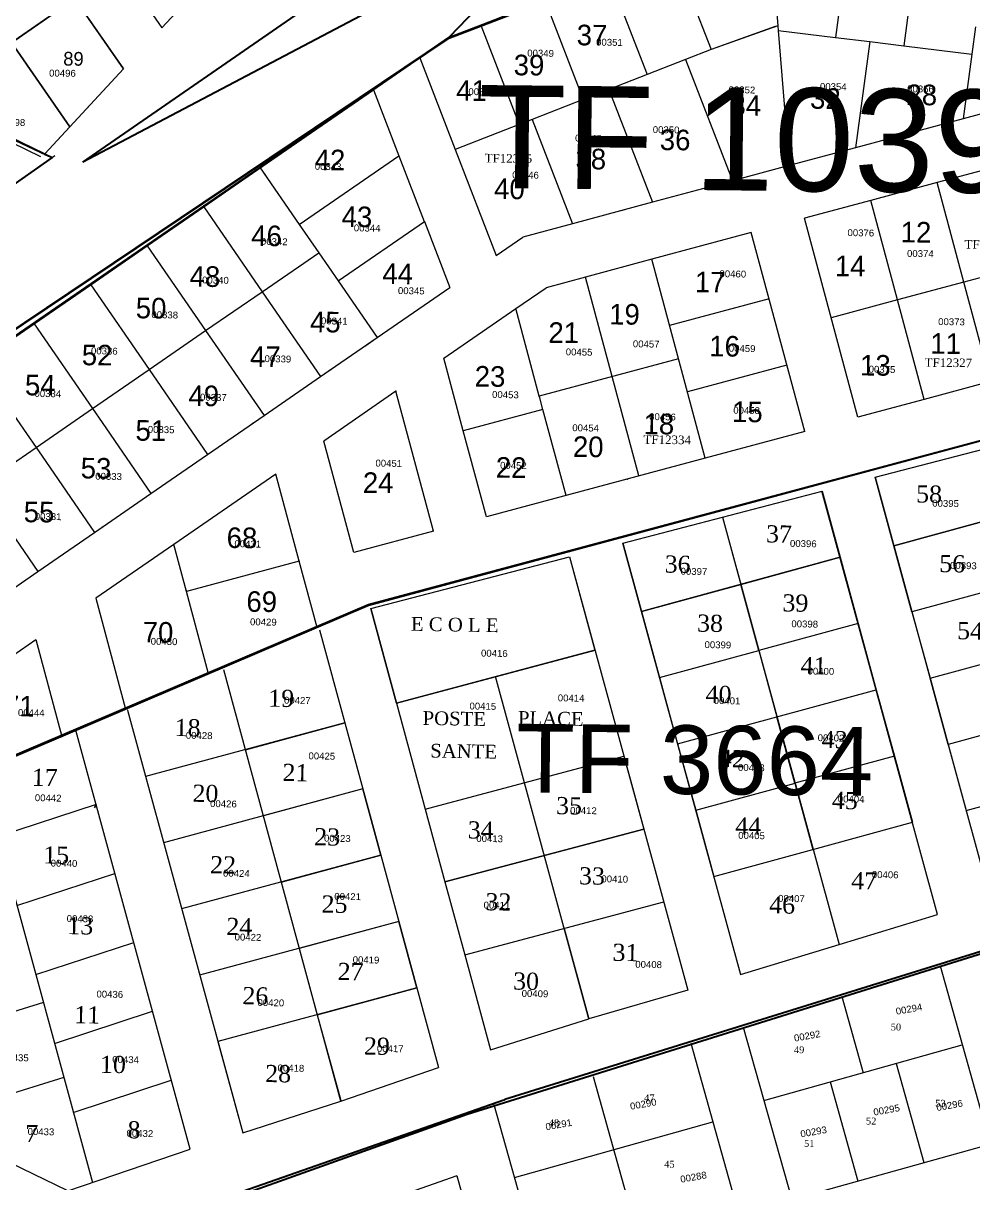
# Model space of a CAD drawing. Header units: metres. Extents: x 251686 to 255059, y 1627526 to 1631912.
# Drawn here: x 253424.3 to 253562.6, y 1630543.6 to 1630712.5 of the extents above; entities that cross this region are included whole.
import ezdxf
from ezdxf.enums import TextEntityAlignment as Align

# ---------------------------------------------------------------- set-up
doc = ezdxf.new("R2010")
doc.units = ezdxf.units.M
doc.header["$MEASUREMENT"] = 0
for name, color, linetype in [('A_revoir_niveau_0', 7, 'Continuous'), ('limites_parcelles', 7, 'Continuous'), ('limites_sections', 7, 'Continuous'), ('limites_tf', 7, 'Continuous'), ('numero_lot', 7, 'Continuous'), ('numero_parcelle', 7, 'Continuous')]:
    doc.layers.add(name, color=color, linetype=linetype)
doc.layers.add('Numero Titre Foncier', color=4, linetype='Continuous', lineweight=0)
doc.layers.add('Numero_TF', color=7, linetype='Continuous', lineweight=0)
doc.styles.get("Standard").update_dxf_attribs({"font": 'txt.shx'})
doc.styles.add('Style-Arial', font='arial.ttf')
doc.styles.add('Style-ENGINEERING', font='ENGINEERING.shx')
doc.styles.add('Style-FANCY', font='times.ttf')

msp = doc.modelspace()

# ---------------------------------------------------------------- linework, layer by layer
at = {"layer": 'A_revoir_niveau_0', "ltscale": 39.37, "flags": 128}
for points in [[(253439.572635, 1630612.501207), (253439.488379, 1630612.465947)], [(253432.051235, 1630609.359144), (253432.051235, 1630609.359144)], [(253434.950225, 1630598.716951), (253434.723961, 1630598.261681)]]:
    msp.add_lwpolyline(points, dxfattribs=at)
at = {"layer": 'limites_parcelles', "color": 7, "lineweight": 0, "ltscale": 39.37}
for p, q in [((253483.107584, 1630753.482974), (253444.518273, 1630711.8913)), ((253429.834104, 1630733.011503), (253444.518273, 1630711.8913)), ((253423.265688, 1630728.444704), (253438.948489, 1630705.88817)), ((253427.45685, 1630693.502447), (253395.34992, 1630709.035808)), ((253438.948489, 1630705.88817), (253427.45685, 1630693.502447))]:
    msp.add_line(p, q, dxfattribs=at)
at = {"layer": 'limites_parcelles', "color": 7, "linetype": 'Continuous', "lineweight": 0}
for p, q in [((253444.518273, 1630711.8913), (253461.923847, 1630730.651079)), ((253532.912644, 1630728.267997), (253534.191519, 1630712.168745)), ((253544.815109, 1630726.817646), (253542.619671, 1630710.463316)), ((253554.741357, 1630725.600187), (253552.545935, 1630709.245974)), ((253518.907782, 1630723.159768), (253524.502679, 1630708.703194)), ((253509.594286, 1630719.520382), (253515.189203, 1630705.065808)), ((253500.279715, 1630715.880178), (253490.968427, 1630712.241456)), ((253500.279715, 1630715.880178), (253505.874708, 1630701.426431)), ((253490.968427, 1630712.241456), (253486.348686, 1630710.436049)), ((253490.968427, 1630712.241456), (253496.561203, 1630697.786045)), ((253534.191519, 1630712.168745), (253524.502679, 1630708.703194)), ((253533.835018, 1630712.046094), (253524.502679, 1630708.703194)), ((253534.191519, 1630712.168745), (253534.246379, 1630711.490175)), ((253534.246379, 1630711.490175), (253542.619684, 1630710.463417)), ((253534.246379, 1630711.490175), (253535.837355, 1630691.811184)), ((253563.004638, 1630711.997586), (253562.471714, 1630708.028573)), ((253482.081128, 1630707.493055), (253486.348686, 1630710.436049)), ((253542.619671, 1630710.463316), (253547.58324, 1630709.855533)), ((253547.583123, 1630709.854665), (253545.507252, 1630694.409279)), ((253547.583123, 1630709.854665), (253552.545935, 1630709.245974)), ((253552.545935, 1630709.245974), (253562.471714, 1630708.028573)), ((253482.081128, 1630707.493055), (253487.247698, 1630694.145659)), ((253524.502679, 1630708.703194), (253520.777486, 1630707.248037)), ((253562.471714, 1630708.028573), (253561.209774, 1630698.630123)), ((253520.777486, 1630707.248037), (253515.189193, 1630705.064808)), ((253520.777486, 1630707.248037), (253527.609669, 1630689.599395)), ((253515.189203, 1630705.065808), (253509.6009, 1630702.881578)), ((253458.845627, 1630691.468317), (253475.309802, 1630702.822118)), ((253475.309802, 1630702.822118), (253479.021543, 1630693.233913)), ((253509.6009, 1630702.881578), (253505.874708, 1630701.426431)), ((253509.6009, 1630702.881578), (253515.954963, 1630686.467599)), ((253576.912605, 1630702.851737), (253561.209774, 1630698.630123)), ((253411.332158, 1630700.699117), (253426.825573, 1630693.126563)), ((253505.874708, 1630701.426431), (253498.423384, 1630698.51392)), ((253507.32788, 1630701.993922), (253505.874708, 1630701.426431)), ((253507.449838, 1630702.041549), (253507.32788, 1630701.993922)), ((253496.561203, 1630697.786045), (253487.247698, 1630694.145659)), ((253498.423384, 1630698.51392), (253496.561203, 1630697.786045)), ((253498.423384, 1630698.51392), (253504.312513, 1630683.338379)), ((253561.209648, 1630698.62919), (253545.507252, 1630694.409279)), ((253487.247698, 1630694.145659), (253493.215361, 1630678.72945)), ((253545.507385, 1630694.410271), (253535.837355, 1630691.811184)), ((253428.911799, 1630693.23116), (253331.718882, 1630624.852648)), ((253428.911799, 1630693.23116), (253411.737584, 1630681.148355)), ((253464.51748, 1630683.231278), (253479.022553, 1630693.234904)), ((253479.022553, 1630693.234904), (253482.734294, 1630683.646699)), ((253450.612213, 1630685.789872), (253458.845627, 1630691.468317)), ((253458.845627, 1630691.468317), (253464.51748, 1630683.231278)), ((253458.845627, 1630691.468317), (253459.619209, 1630690.34487)), ((253535.837355, 1630691.811184), (253527.609679, 1630689.600395)), ((253567.045968, 1630691.915142), (253557.389278, 1630689.319988)), ((253527.609669, 1630689.599395), (253515.954963, 1630686.467599)), ((253557.389278, 1630689.319988), (253547.731658, 1630686.724584)), ((253561.283646, 1630674.833093), (253557.389278, 1630689.319988)), ((253442.381093, 1630680.113009), (253450.612213, 1630685.789872)), ((253450.612213, 1630685.789872), (253459.119487, 1630673.435371)), ((253515.954963, 1630686.467599), (253504.299247, 1630683.334813)), ((253547.731658, 1630686.724584), (253538.074406, 1630684.129279)), ((253551.626067, 1630672.237534), (253547.731658, 1630686.724584)), ((253511.895151, 1630685.376416), (253511.365593, 1630685.234083)), ((253545.862479, 1630655.156919), (253538.074406, 1630684.129279)), ((253464.51748, 1630683.231278), (253467.352916, 1630679.113763)), ((253470.188342, 1630674.995249), (253482.735294, 1630683.646689)), ((253482.735294, 1630683.646689), (253486.446055, 1630674.060494)), ((253504.312513, 1630683.338379), (253497.079221, 1630681.394323)), ((253493.215361, 1630678.72945), (253497.079221, 1630681.394323)), ((253530.348036, 1630682.051664), (253515.862073, 1630678.158597)), ((253538.136118, 1630653.080304), (253530.348036, 1630682.051664)), ((253434.148826, 1630674.435355), (253442.381093, 1630680.113009)), ((253442.381093, 1630680.113009), (253450.888075, 1630667.758369)), ((253459.119487, 1630673.435371), (253467.352916, 1630679.113763)), ((253467.352916, 1630679.113763), (253470.188342, 1630674.995249)), ((253440.133881, 1630678.563145), (253440.279558, 1630678.663616)), ((253515.862073, 1630678.158597), (253506.204764, 1630675.563219)), ((253523.650233, 1630649.186945), (253515.862073, 1630678.158597)), ((253570.940294, 1630677.428402), (253561.283646, 1630674.833093)), ((253506.204764, 1630675.563219), (253500.460282, 1630674.019404)), ((253513.992976, 1630646.591373), (253506.204764, 1630675.563219)), ((253506.581638, 1630675.664503), (253506.575476, 1630675.662847)), ((253425.917033, 1630668.758028), (253434.148826, 1630674.435355)), ((253434.148826, 1630674.435355), (253442.655851, 1630662.080809)), ((253470.188342, 1630674.995249), (253475.859205, 1630666.759219)), ((253475.859205, 1630666.759219), (253486.446055, 1630674.060494)), ((253496.048271, 1630670.972766), (253500.460282, 1630674.019404)), ((253561.283646, 1630674.833093), (253551.626067, 1630672.237534)), ((253565.177443, 1630660.348318), (253561.283646, 1630674.833093)), ((253432.263423, 1630673.135025), (253432.428271, 1630673.248717)), ((253450.888075, 1630667.758369), (253459.119487, 1630673.435371)), ((253459.119487, 1630673.435371), (253467.626464, 1630661.081301)), ((253532.944973, 1630672.394817), (253518.458171, 1630668.501212)), ((253551.626067, 1630672.237534), (253541.968933, 1630669.642094)), ((253555.519907, 1630657.752604), (253551.626067, 1630672.237534)), ((253485.56776, 1630663.735631), (253496.048271, 1630670.972766)), ((253499.476113, 1630658.221328), (253496.048271, 1630670.972766)), ((253417.685913, 1630663.081165), (253425.917033, 1630668.758028)), ((253425.917033, 1630668.758028), (253434.424102, 1630656.403574)), ((253452.409863, 1630668.807909), (253452.513373, 1630668.879297)), ((253442.655851, 1630662.080809), (253450.888075, 1630667.758369)), ((253450.888075, 1630667.758369), (253459.394789, 1630655.404118)), ((253467.626464, 1630661.081301), (253475.859205, 1630666.759219)), ((253474.047369, 1630665.509641), (253475.859205, 1630666.759219)), ((253488.406446, 1630653.17583), (253485.56776, 1630663.735631)), ((253519.756352, 1630663.67203), (253499.476113, 1630658.221328)), ((253417.685913, 1630663.081165), (253426.192689, 1630650.726572)), ((253434.424102, 1630656.403574), (253442.655851, 1630662.080809)), ((253442.655851, 1630662.080809), (253451.162638, 1630649.726608)), ((253467.626464, 1630661.081301), (253469.351142, 1630662.270769)), ((253469.351142, 1630662.270769), (253469.600328, 1630662.442627)), ((253535.540546, 1630662.73756), (253521.054202, 1630658.844079)), ((253441.866689, 1630661.536543), (253441.908474, 1630661.565361)), ((253459.394789, 1630655.404118), (253467.626464, 1630661.081301)), ((253565.177443, 1630660.348318), (253555.519907, 1630657.752604)), ((253478.571902, 1630658.934723), (253468.095481, 1630651.677386)), ((253484.053593, 1630638.543976), (253478.571902, 1630658.934723)), ((253499.545265, 1630657.964086), (253499.476113, 1630658.221328)), ((253499.995154, 1630656.290517), (253499.545265, 1630657.964086)), ((253555.519907, 1630657.752604), (253545.862479, 1630655.156919)), ((253426.192689, 1630650.726572), (253434.424102, 1630656.403574)), ((253434.424102, 1630656.403574), (253435.830236, 1630654.361505)), ((253451.162638, 1630649.726608), (253459.394789, 1630655.404118)), ((253499.995154, 1630656.290517), (253488.406446, 1630653.17583)), ((253503.369994, 1630643.736243), (253499.995154, 1630656.290517)), ((253500.086437, 1630655.950946), (253500.064576, 1630656.03227)), ((253435.830236, 1630654.361505), (253442.930961, 1630644.049424)), ((253457.497499, 1630654.095605), (253457.83102, 1630654.325626)), ((253567.812692, 1630652.772936), (253474.610891, 1630627.725517)), ((253491.781286, 1630640.621557), (253488.406446, 1630653.17583)), ((253538.136118, 1630653.080304), (253523.650233, 1630649.186945)), ((253417.959792, 1630645.048547), (253426.192689, 1630650.726572)), ((253426.192689, 1630650.726572), (253427.062629, 1630649.463137)), ((253452.70926, 1630650.793275), (253452.897105, 1630650.922827)), ((253472.464057, 1630635.429553), (253468.095481, 1630651.677386)), ((253427.062629, 1630649.463137), (253434.699285, 1630638.37224)), ((253427.062629, 1630649.463137), (253434.720448, 1630638.341506)), ((253442.930961, 1630644.049424), (253451.162638, 1630649.726608)), ((253523.650233, 1630649.186945), (253491.781286, 1630640.621557)), ((253524.412898, 1630649.391926), (253524.406736, 1630649.39027)), ((253524.416499, 1630649.392894), (253524.412898, 1630649.391926)), ((253461.102826, 1630646.869576), (253446.25551, 1630636.622748)), ((253464.514922, 1630634.180596), (253461.102826, 1630646.869576)), ((253417.959792, 1630645.048547), (253426.466462, 1630632.694265)), ((253434.699285, 1630638.37224), (253442.930961, 1630644.049424)), ((253557.476254, 1630582.714431), (253540.64007, 1630644.387533)), ((253526.133669, 1630640.603923), (253528.809085, 1630630.800606)), ((253426.466462, 1630632.694265), (253434.699285, 1630638.37224)), ((253435.787521, 1630639.12277), (253435.89103, 1630639.194157)), ((253484.053593, 1630638.543976), (253472.464057, 1630635.429553)), ((253446.25551, 1630636.622748), (253434.892642, 1630628.791753)), ((253448.09843, 1630629.766113), (253446.25551, 1630636.622748)), ((253511.613862, 1630636.832976), (253528.779049, 1630573.953951)), ((253427.66785, 1630633.522833), (253427.740689, 1630633.573068)), ((253464.514922, 1630634.180596), (253448.09843, 1630629.766113)), ((253467.111694, 1630624.523661), (253464.514922, 1630634.180596)), ((253418.234785, 1630627.017082), (253426.466462, 1630632.694265)), ((253451.320002, 1630617.781583), (253448.098433, 1630629.766114)), ((253434.892642, 1630628.791753), (253439.244041, 1630612.62723)), ((253474.610891, 1630627.725517), (253469.02465, 1630625.340258)), ((253467.111694, 1630624.523661), (253451.320002, 1630617.781583)), ((253417.426235, 1630616.741391), (253426.158554, 1630622.767855)), ((253426.158554, 1630622.767855), (253429.955844, 1630608.65999)), ((253470.574992, 1630555.545035), (253453.527403, 1630618.330525)), ((253451.320002, 1630617.781583), (253439.244041, 1630612.62723)), ((253506.693387, 1630567.53659), (253493.094236, 1630617.358543)), ((253439.489062, 1630612.466232), (253456.285727, 1630550.917001)), ((253471.161876, 1630610.654414), (253442.121789, 1630602.818939)), ((253456.679371, 1630606.721971), (253471.161876, 1630610.654414)), ((253429.955844, 1630608.65999), (253420.667011, 1630604.694239)), ((253448.617269, 1630548.545235), (253432.051221, 1630609.359193)), ((253482.855696, 1630598.078147), (253511.799738, 1630605.77903)), ((253418.090403, 1630603.527284), (253434.391302, 1630543.695304)), ((253473.781688, 1630601.003705), (253444.7552, 1630593.171932)), ((253473.781688, 1630601.003705), (253459.294486, 1630597.069989)), ((253476.401501, 1630591.352996), (253473.781688, 1630601.003705)), ((253434.950225, 1630598.716951), (253420.666498, 1630594.071799)), ((253485.737229, 1630587.462296), (253514.696827, 1630595.167408)), ((253476.401501, 1630591.352996), (253447.387192, 1630583.524545)), ((253461.909602, 1630587.418006), (253476.401501, 1630591.352996)), ((253423.405531, 1630584.018259), (253437.683634, 1630588.682608)), ((253488.618761, 1630576.846445), (253517.593915, 1630584.555786)), ((253543.127652, 1630578.334191), (253557.476254, 1630582.714431)), ((253479.021313, 1630581.702287), (253450.019894, 1630573.877347)), ((253479.021313, 1630581.702287), (253464.524717, 1630577.766023)), ((253481.641125, 1630572.051578), (253479.021313, 1630581.702287)), ((253426.144563, 1630573.964719), (253440.417043, 1630578.648265)), ((253464.524717, 1630577.766023), (253467.139832, 1630568.11404)), ((253528.779049, 1630573.953951), (253543.127652, 1630578.334191)), ((253557.841798, 1630575.231558), (253565.120096, 1630549.28457)), ((253481.641125, 1630572.051578), (253452.655431, 1630564.23091)), ((253467.139832, 1630568.11404), (253481.641125, 1630572.051578)), ((253543.512003, 1630570.778324), (253546.626299, 1630559.67592)), ((253427.256474, 1630569.883484), (253412.895163, 1630565.444485)), ((253428.883596, 1630563.911179), (253443.150452, 1630568.613922)), ((253529.182173, 1630566.325216), (253536.234899, 1630541.182132)), ((253521.538733, 1630563.949467), (253542.304877, 1630489.916361)), ((253532.183706, 1630555.624702), (253561.068958, 1630563.727156)), ((253551.440488, 1630561.026323), (253555.491723, 1630546.583749)), ((253430.232083, 1630558.961596), (253415.860668, 1630554.540574)), ((253507.321709, 1630559.094207), (253523.811053, 1630500.307703)), ((253431.622628, 1630553.857639), (253445.883861, 1630558.579579)), ((253541.812111, 1630558.325516), (253545.86335, 1630543.882928)), ((253492.879108, 1630555.043124), (253513.419571, 1630481.813892)), ((253495.864877, 1630544.398496), (253524.749633, 1630552.500811)), ((253536.075054, 1630541.137294), (253565.120168, 1630549.284591)), ((253487.487535, 1630544.641169), (253439.185438, 1630527.763088)), ((253487.487535, 1630544.641169), (253495.605972, 1630515.698505))]:
    msp.add_line(p, q, dxfattribs=at)
at = {"layer": 'limites_parcelles', "color": 7, "lineweight": 0}
msp.add_line((253427.455953, 1630693.501051), (253395.348227, 1630709.03293), dxfattribs=at)
at = {"layer": 'limites_parcelles', "color": 7, "lineweight": 0, "ltscale": 39.37, "flags": 128}
msp.add_lwpolyline([(253410.844516, 1630701.539509), (253431.828437, 1630716.128924)], dxfattribs=at)
for points in [[(253431.828437, 1630716.128924), (253423.617917, 1630710.420425), (253422.600584, 1630709.713108), (253431.123597, 1630697.454478), (253438.948489, 1630705.88817), (253431.828437, 1630716.128924)], [(253422.600584, 1630709.713108), (253415.571607, 1630704.826096), (253410.844516, 1630701.539509), (253427.45685, 1630693.502447), (253431.123597, 1630697.454478), (253422.600584, 1630709.713108)]]:
    msp.add_lwpolyline(points, close=True, dxfattribs=at)
at = {"layer": 'limites_parcelles', "color": 7, "linetype": 'Continuous', "lineweight": 0, "flags": 128}
for points in [[(253548.386403, 1630646.402644), (253565.138186, 1630585.051063), (253589.834539, 1630592.651194), (253592.91488, 1630597.228122), (253577.412611, 1630653.957201)], [(253548.387546, 1630646.398457), (253551.108496, 1630636.433273), (253553.742524, 1630626.786434), (253556.376551, 1630617.139595), (253559.010579, 1630607.492756), (253561.644606, 1630597.845918), (253590.589425, 1630605.724845), (253587.949629, 1630615.370107), (253559.010579, 1630607.492756), (253556.376551, 1630617.139595), (253585.309832, 1630625.015368), (253582.670035, 1630634.66063), (253553.742524, 1630626.786434), (253551.108496, 1630636.433273), (253580.048639, 1630644.310909)], [(253540.64007, 1630644.387533), (253543.273604, 1630634.74056), (253545.907138, 1630625.093586), (253548.540673, 1630615.446613), (253551.174207, 1630605.79964), (253553.807741, 1630596.152666)], [(253526.131965, 1630640.610168), (253543.127652, 1630578.334191)], [(253526.133669, 1630640.603923), (253528.811229, 1630630.792748), (253531.444031, 1630621.145575), (253534.056058, 1630611.492755), (253536.694901, 1630601.847233), (253539.295961, 1630592.191453), (253553.807741, 1630596.152666), (253551.174207, 1630605.79964), (253536.694901, 1630601.847233), (253534.056058, 1630611.492755), (253548.540673, 1630615.446613), (253545.907138, 1630625.093586), (253531.444031, 1630621.145575), (253528.811229, 1630630.792748), (253543.273604, 1630634.74056)], [(253511.616351, 1630636.823858), (253514.336762, 1630626.858526), (253516.978278, 1630617.213735), (253519.609996, 1630607.566266), (253522.254339, 1630597.92225), (253524.880974, 1630588.273396), (253539.295961, 1630592.191453)], [(253503.874509, 1630634.808013), (253521.098866, 1630571.717653)], [(253514.336762, 1630626.858526), (253528.811229, 1630630.792748)], [(253474.931481, 1630627.271736), (253478.664376, 1630613.519384), (253507.589931, 1630621.215218)], [(253467.494139, 1630624.165406), (253471.161876, 1630610.654414), (253473.781688, 1630601.003705), (253476.401501, 1630591.352996), (253479.021313, 1630581.702287), (253481.641125, 1630572.051578)], [(253516.978278, 1630617.213735), (253531.444031, 1630621.145575)], [(253478.664376, 1630613.519384), (253482.855696, 1630598.078147), (253485.737229, 1630587.462296), (253488.618761, 1630576.846445)], [(253519.609996, 1630607.566266), (253534.056058, 1630611.492755)], [(253429.886811, 1630608.630518), (253429.886811, 1630608.630518)], [(253482.855696, 1630598.078147), (253511.802587, 1630605.779788), (253514.698788, 1630595.16793), (253485.737229, 1630587.462296), (253488.618761, 1630576.846445), (253517.594989, 1630584.556072)], [(253522.254339, 1630597.92225), (253536.709629, 1630601.851253)], [(253503.100489, 1630580.699559), (253506.693387, 1630567.53659)], [(253488.621633, 1630576.84721), (253492.386649, 1630562.979638), (253506.693387, 1630567.53659)], [(253481.641125, 1630572.051578), (253484.797676, 1630560.416957)], [(253521.098866, 1630571.717653), (253506.693387, 1630567.53659)], [(253467.139832, 1630568.11404), (253470.574992, 1630555.545035)], [(253467.139832, 1630568.11404), (253470.557693, 1630555.608332)], [(253452.655431, 1630564.23091), (253456.285727, 1630550.917001)], [(253470.574992, 1630555.545035), (253484.797676, 1630560.416957)], [(253456.285727, 1630550.917001), (253470.574992, 1630555.545035)], [(253430.813513, 1630542.47556), (253417.369663, 1630548.992124)], [(253430.813513, 1630542.47556), (253448.617269, 1630548.545235)]]:
    msp.add_lwpolyline(points, dxfattribs=at)
at = {"layer": 'limites_parcelles', "color": 7, "lineweight": 0, "ltscale": 39.37}
for p in [(253427.498975, 1630693.378611), (253427.564858, 1630693.427331), (253427.564858, 1630693.427331), (253427.564858, 1630693.427331), (253427.564858, 1630693.427331)]:
    msp.add_point(p, dxfattribs=at)
at = {"layer": 'limites_parcelles', "color": 7, "linetype": 'Continuous', "lineweight": 0}
for p in [(253442.381093, 1630680.113009), (253478.574844, 1630658.928694), (253512.272965, 1630646.129298), (253512.272965, 1630646.129298), (253464.514669, 1630634.181124), (253448.063599, 1630629.892511), (253429.956128, 1630608.660111)]:
    msp.add_point(p, dxfattribs=at)
for points in [[(253548.387546, 1630646.398457), (253577.412893, 1630653.956169), (253580.048639, 1630644.310909), (253551.108496, 1630636.433273)], [(253511.616351, 1630636.823858), (253540.641698, 1630644.381569), (253543.273604, 1630634.74056), (253514.336762, 1630626.858526)], [(253474.931481, 1630627.271736), (253503.874509, 1630634.808013), (253507.585791, 1630621.214117), (253478.664376, 1630613.519384)]]:
    msp.add_3dface(points, dxfattribs=at)
at = {"layer": 'limites_sections', "color": 112, "linetype": 'Continuous', "lineweight": 40, "flags": 128}
msp.add_lwpolyline([(253571.047075, 1630723.599568), (253600.186297, 1630706.548526), (253621.817231, 1630711.994443), (253628.041124, 1630687.554872), (253678.208666, 1630517.218459), (253711.262634, 1630399.425895), (253749.054407, 1630241.188111), (253786.719032, 1630083.077529), (253667.019158, 1630061.048467), (253520.677582, 1630008.003458), (253349.874626, 1629905.007271), (253370.894891, 1630071.745612), (253278.664905, 1630062.128606), (253271.082561, 1630189.80614), (253238.792095, 1630544.179111), (253486.322083, 1630710.425653), (253532.904976, 1630728.2652), (253571.047075, 1630723.599568)], close=True, dxfattribs=at)
at = {"layer": 'limites_tf', "color": 5, "linetype": 'Continuous', "lineweight": 30}
for p, q in [((253534.670491, 1630745.884529), (253433.023368, 1630692.295172)), ((253433.023368, 1630692.295172), (253479.855141, 1630724.717152)), ((253594.778443, 1630586.970764), (253494.473, 1630555.746253)), ((253494.324276, 1630555.694205), (253438.096181, 1630536.016593)), ((253494.473, 1630555.746253), (253494.324276, 1630555.694205))]:
    msp.add_line(p, q, dxfattribs=at)
at = {"layer": 'limites_tf', "color": 5, "linetype": 'Continuous', "lineweight": 30, "flags": 128}
for points in [[(253002.785901, 1630393.415979), (252998.912853, 1630403.064756), (252961.578778, 1630447.612964), (252947.706872, 1630548.608587), (253207.073749, 1630906.74054), (253289.927097, 1630896.156713), (253287.534227, 1630759.626951), (253428.541291, 1630692.970492), (253002.785901, 1630393.415979)], [(253348.384994, 1630574.106811), (253474.586569, 1630627.854036), (253625.91923, 1630668.388716), (253600.220394, 1630706.568603), (253571.098178, 1630723.645473), (253545.684146, 1630746.515332), (253530.705586, 1630748.361158), (253514.741196, 1630740.019882), (253486.385986, 1630710.554647), (253366.391614, 1630627.950623), (253348.053251, 1630608.212178), (253283.214719, 1630550.835318), (253285.130757, 1630548.432351), (253348.384994, 1630574.106811)], [(253532.910374, 1630728.267387), (253571.047075, 1630723.599568), (253600.184004, 1630706.547949), (253625.917314, 1630668.388201), (253474.608621, 1630627.724907), (253348.463873, 1630573.868462), (253276.679123, 1630544.65912), (253348.102606, 1630607.973461), (253366.423838, 1630627.727735), (253486.346416, 1630710.435439), (253532.910374, 1630728.267387)], [(253594.426761, 1630586.600801), (253652.57738, 1630675.466051), (253711.461613, 1630669.490237), (253773.051404, 1630655.133117), (253863.473011, 1630631.515451), (253855.553493, 1630548.171187), (253852.242032, 1630482.492448), (253763.124963, 1630463.616363), (253714.316845, 1630461.398339), (253689.131833, 1630451.507025), (253671.664644, 1630435.308476), (253634.413991, 1630420.999651), (253629.589095, 1630422.456662), (253601.398835, 1630430.946052), (253541.381868, 1630412.047423), (253528.078129, 1630405.334261), (253527.694071, 1630401.34559), (253457.501025, 1630494.253514), (253431.583886, 1630529.165058), (253432.128648, 1630533.353164), (253488.960463, 1630553.633025), (253594.426761, 1630586.600801)]]:
    msp.add_lwpolyline(points, close=True, dxfattribs=at)

# ---------------------------------------------------------------- texts
at = {"layer": 'Numero Titre Foncier', "color": 4, "linetype": 'Continuous', "lineweight": 0, "insert": (253490.505245, 1630688.330125), "char_height": 14.99997, "attachment_point": 7, "rotation": 359.44771768, "line_spacing_factor": 0.6, "style": 'Style-Arial'}
msp.add_mtext('TF 1039', dxfattribs=at)
at = {"layer": 'numero_lot', "color": 7, "linetype": 'Continuous', "lineweight": 13, "style": 'Style-ENGINEERING'}
for s, height, rotation, p in [('37', 2.999994, 359.4477, (253507.153048, 1630710.807166)), ('89', 1.999994, 359.49, (253431.647215, 1630707.356121, -0.001968)), ('39', 2.999994, 359.4477, (253497.980291, 1630706.439396)), ('41', 2.999994, 359.4477, (253489.607067, 1630702.732348)), ('32', 2.999994, 359.4477, (253541.1369, 1630701.567184)), ('28', 2.999994, 359.4477, (253555.172067, 1630702.100318)), ('34', 2.999994, 359.4477, (253529.546898, 1630700.564861)), ('36', 2.999994, 359.4477, (253519.254308, 1630695.539457)), ('42', 2.999994, 359.4477, (253468.994153, 1630692.622206)), ('38', 2.999994, 359.4477, (253506.97909, 1630692.761261)), ('40', 2.999994, 359.4477, (253495.129252, 1630688.419297)), ('43', 2.999994, 359.4477, (253472.922898, 1630684.340377)), ('46', 2.999994, 359.4477, (253459.756968, 1630681.570768)), ('12', 2.999994, 359.4477, (253554.33008, 1630682.102221)), ('48', 2.999994, 359.4477, (253450.791855, 1630675.641328)), ('44', 2.999994, 359.4477, (253478.855746, 1630676.039228)), ('14', 2.999994, 359.4477, (253544.746745, 1630677.176653)), ('17', 2.999994, 359.4477, (253524.363056, 1630674.826751)), ('50', 2.999994, 359.4477, (253442.948076, 1630671.037937)), ('45', 2.999994, 359.4477, (253468.321148, 1630669.01087)), ('19', 2.999994, 359.4477, (253511.883151, 1630670.145278)), ('21', 2.999994, 359.4477, (253503.038076, 1630667.465884)), ('16', 2.999994, 359.4477, (253526.45463, 1630665.494054)), ('11', 2.999994, 359.4477, (253558.644563, 1630665.883185)), ('52', 2.999994, 359.4477, (253435.092708, 1630664.206562)), ('47', 2.999994, 359.4477, (253459.587305, 1630663.97044)), ('13', 2.999994, 359.4477, (253548.418514, 1630662.715617)), ('23', 2.999994, 359.4477, (253492.30748, 1630661.094203)), ('54', 2.999994, 359.4477, (253426.810664, 1630659.830206)), ('49', 2.999994, 359.4477, (253450.62434, 1630658.26379)), ('15', 2.999994, 359.4477, (253529.780192, 1630655.9312)), ('18', 2.999994, 359.4477, (253516.892071, 1630654.163829)), ('51', 2.999994, 359.4477, (253442.906264, 1630653.213568)), ('20', 2.999994, 359.4477, (253506.601884, 1630650.843578)), ('53', 2.999994, 359.4477, (253434.933783, 1630647.720179)), ('22', 2.999994, 359.4477, (253495.379143, 1630647.823333)), ('24', 2.999994, 359.4477, (253476.014813, 1630645.609113)), ('55', 2.999994, 359.4477, (253426.63241, 1630641.338722)), ('68', 2.999994, 359.4477, (253456.183352, 1630637.584394)), ('69', 2.999994, 359.4477, (253459.062888, 1630628.290323)), ('70', 2.999994, 359.4477, (253443.956399, 1630623.8244)), ('71', 2.999994, 359.4477, (253423.748956, 1630613.069692))]:
    msp.add_text(s, height=height, rotation=rotation, dxfattribs=at).set_placement(p, align=Align.MIDDLE_CENTER)
at = {"layer": 'numero_lot', "color": 7, "linetype": 'Continuous', "lineweight": 30, "style": 'Style-FANCY'}
for s, p in [('50', (253551.409673, 1630566.329599)), ('49', (253537.313538, 1630563.021501)), ('47', (253515.497893, 1630556.01052)), ('53', (253557.884781, 1630555.219768)), ('48', (253501.614466, 1630552.375417)), ('52', (253547.798115, 1630552.625134)), ('51', (253538.785698, 1630549.369357)), ('45', (253518.419885, 1630546.346643))]:
    msp.add_text(s, height=1, rotation=359.37, dxfattribs=at).set_placement(p, align=Align.MIDDLE_CENTER)
at = {"layer": 'numero_lot', "color": 7, "lineweight": 13, "attachment_point": 1, "rotation": 359.00002359}
for s, insert, char_height, width in [('\\fTimes New Roman|b0|i0|c00|p23;58', (253554.369053, 1630645.240112), 2.499995, 17.708565), ('\\fTimes New Roman|b0|i0|c00|p23;37', (253532.515608, 1630639.427698), 2.499995, 17.708565), ('\\fTimes New Roman|b0|i0|c00|p23;37', (253532.515608, 1630639.427698), 2.499995, 17.708565), ('\\fTimes New Roman|b0|i0|c00|p23;36', (253517.755683, 1630635.027746), 2.499995, 17.708565), ('\\fTimes New Roman|b0|i0|c00|p23;36', (253517.755683, 1630635.027746), 2.499995, 17.708565), ('\\fTimes New Roman|b0|i0|c00|p23;56', (253557.742185, 1630635.099688), 2.499995, 17.708565), ('\\fTimes New Roman|b0|i0|c00|p23;39', (253534.903766, 1630629.372278), 2.499995, 17.708565), ('\\fTimes New Roman|b0|i0|c00|p23;39', (253534.903766, 1630629.372278), 2.499995, 17.708565), ('\\fTimes New Roman|b0|i0|c00|p23;38', (253522.472816, 1630626.423494), 2.499995, 17.708565), ('\\fTimes New Roman|b0|i0|c00|p23;E C O L E', (253480.808392, 1630626.055727), 1.999996, 14.692442), ('\\fTimes New Roman|b0|i0|c00|p23;54', (253560.334775, 1630625.321381), 2.499995, 17.708565), ('\\fTimes New Roman|b0|i0|c00|p23;41', (253537.541204, 1630620.244181), 2.499995, 17.708565), ('\\fTimes New Roman|b0|i0|c00|p23;41', (253537.541204, 1630620.244181), 2.499995, 17.708565), ('\\fTimes New Roman|b0|i0|c00|p23;19', (253460.036474, 1630615.494366), 2.499995, 17.708565), ('\\fTimes New Roman|b0|i0|c00|p23;19', (253460.036474, 1630615.494366), 2.499995, 17.708565), ('\\fTimes New Roman|b0|i0|c00|p23;40', (253523.717428, 1630616.060611), 2.499995, 17.708565), ('\\fTimes New Roman|b0|i0|c00|p23;40', (253523.717428, 1630616.060611), 2.499995, 17.708565), ('\\fTimes New Roman|b0|i0|c00|p23;18', (253446.404371, 1630611.216837), 2.499995, 17.708565), ('\\fTimes New Roman|b0|i0|c00|p23;18', (253446.404371, 1630611.216837), 2.499995, 17.708565), ('\\fTimes New Roman|b0|i0|c00|p23;POSTE', (253482.501754, 1630612.342588), 1.999996, 12.300375), ('\\fTimes New Roman|b0|i0|c00|p23;PLACE', (253496.386015, 1630612.35124), 1.999996, 12.300375), ('\\fTimes New Roman|b0|i0|c00|p23;43', (253540.615889, 1630609.478219), 2.499995, 17.708565), ('\\fTimes New Roman|b0|i0|c00|p23;43', (253540.615889, 1630609.478219), 2.499995, 17.708565), ('\\fTimes New Roman|b0|i0|c00|p23;SANTE', (253483.612687, 1630607.590254), 1.999996, 12.300375), ('\\fTimes New Roman|b0|i0|c00|p23;42', (253525.651738, 1630606.712066), 2.499995, 17.708565), ('\\fTimes New Roman|b0|i0|c00|p23;42', (253525.651738, 1630606.712066), 2.499995, 17.708565), ('\\fTimes New Roman|b0|i0|c00|p23;21', (253462.107299, 1630604.671037), 2.499995, 17.708565), ('\\fTimes New Roman|b0|i0|c00|p23;21', (253462.107299, 1630604.671037), 2.499995, 17.708565), ('\\fTimes New Roman|b0|i0|c00|p23;17', (253425.59618, 1630603.962743), 2.499995, 17.708565), ('\\fTimes New Roman|b0|i0|c00|p23;20', (253448.999064, 1630601.638981), 2.499995, 17.708565), ('\\fTimes New Roman|b0|i0|c00|p23;20', (253448.999064, 1630601.638981), 2.499995, 17.708565), ('\\fTimes New Roman|b0|i0|c00|p23;35', (253501.940306, 1630599.844731), 2.499995, 17.708565), ('\\fTimes New Roman|b0|i0|c00|p23;35', (253501.940306, 1630599.844731), 2.499995, 17.708565), ('\\fTimes New Roman|b0|i0|c00|p23;45', (253542.092629, 1630600.603301), 2.499995, 17.708565), ('\\fTimes New Roman|b0|i0|c00|p23;45', (253542.092629, 1630600.603301), 2.499995, 17.708565), ('\\fTimes New Roman|b0|i0|c00|p23;34', (253489.07412, 1630596.306249), 2.499995, 17.708565), ('\\fTimes New Roman|b0|i0|c00|p23;34', (253489.07412, 1630596.306249), 2.499995, 17.708565), ('\\fTimes New Roman|b0|i0|c00|p23;44', (253528.04396, 1630596.889494), 2.499995, 17.708565), ('\\fTimes New Roman|b0|i0|c00|p23;44', (253528.04396, 1630596.889494), 2.499995, 17.708565), ('\\fTimes New Roman|b0|i0|c00|p23;23', (253466.714269, 1630595.309059), 2.499995, 17.708565), ('\\fTimes New Roman|b0|i0|c00|p23;23', (253466.714269, 1630595.309059), 2.499995, 17.708565), ('\\fTimes New Roman|b0|i0|c00|p23;15', (253427.270751, 1630592.660029), 2.499995, 17.708565), ('\\fTimes New Roman|b0|i0|c00|p23;15', (253427.270751, 1630592.660029), 2.499995, 17.708565), ('\\fTimes New Roman|b0|i0|c00|p23;22', (253451.564777, 1630591.230133), 2.499995, 17.708565), ('\\fTimes New Roman|b0|i0|c00|p23;22', (253451.564777, 1630591.230133), 2.499995, 17.708565), ('\\fTimes New Roman|b0|i0|c00|p23;33', (253505.278746, 1630589.618628), 2.499995, 17.708565), ('\\fTimes New Roman|b0|i0|c00|p23;33', (253505.278746, 1630589.618628), 2.499995, 17.708565), ('\\fTimes New Roman|b0|i0|c00|p23;47', (253544.918388, 1630588.910205), 2.499995, 17.708565), ('\\fTimes New Roman|b0|i0|c00|p23;47', (253544.918388, 1630588.910205), 2.499995, 17.708565), ('\\fTimes New Roman|b0|i0|c00|p23;32', (253491.655742, 1630585.842355), 2.499995, 17.708565), ('\\fTimes New Roman|b0|i0|c00|p23;32', (253491.655742, 1630585.842355), 2.499995, 17.708565), ('\\fTimes New Roman|b0|i0|c00|p23;25', (253467.798307, 1630585.506373), 2.499995, 17.708565), ('\\fTimes New Roman|b0|i0|c00|p23;25', (253467.798307, 1630585.506373), 2.499995, 17.708565), ('\\fTimes New Roman|b0|i0|c00|p23;46', (253532.970633, 1630585.392645), 2.499995, 17.708565), ('\\fTimes New Roman|b0|i0|c00|p23;46', (253532.970633, 1630585.392645), 2.499995, 17.708565), ('\\fTimes New Roman|b0|i0|c00|p23;13', (253430.772699, 1630582.362864), 2.499995, 17.708565), ('\\fTimes New Roman|b0|i0|c00|p23;13', (253430.772699, 1630582.362864), 2.499995, 17.708565), ('\\fTimes New Roman|b0|i0|c00|p23;24', (253453.932552, 1630582.23634), 2.499995, 17.708565), ('\\fTimes New Roman|b0|i0|c00|p23;24', (253453.932552, 1630582.23634), 2.499995, 17.708565), ('\\fTimes New Roman|b0|i0|c00|p23;31', (253510.164372, 1630578.470063), 2.499995, 17.708565), ('\\fTimes New Roman|b0|i0|c00|p23;31', (253510.164372, 1630578.470063), 2.499995, 17.708565), ('\\fTimes New Roman|b0|i0|c00|p23;27', (253470.137807, 1630575.681969), 2.499995, 17.708565), ('\\fTimes New Roman|b0|i0|c00|p23;27', (253470.137807, 1630575.681969), 2.499995, 17.708565), ('\\fTimes New Roman|b0|i0|c00|p23;30', (253495.68648, 1630574.289144), 2.499995, 17.708565), ('\\fTimes New Roman|b0|i0|c00|p23;30', (253495.68648, 1630574.289144), 2.499995, 17.708565), ('\\fTimes New Roman|b0|i0|c00|p23;26', (253456.267327, 1630572.161214), 2.499995, 17.708565), ('\\fTimes New Roman|b0|i0|c00|p23;26', (253456.267327, 1630572.161214), 2.499995, 17.708565), ('\\fTimes New Roman|b0|i0|c00|p23;11', (253431.771798, 1630569.388336), 2.499995, 17.708565), ('\\fTimes New Roman|b0|i0|c00|p23;29', (253473.965371, 1630564.828173), 2.499995, 17.708565), ('\\fTimes New Roman|b0|i0|c00|p23;29', (253473.965371, 1630564.828173), 2.499995, 17.708565), ('\\fTimes New Roman|b0|i0|c00|p23;10', (253435.525522, 1630562.162685), 2.499995, 17.708565), ('\\fTimes New Roman|b0|i0|c00|p23;10', (253435.525522, 1630562.162685), 2.499995, 17.708565), ('\\fTimes New Roman|b0|i0|c00|p23;28', (253459.584161, 1630560.814526), 2.499995, 17.708565), ('\\fTimes New Roman|b0|i0|c00|p23;28', (253459.584161, 1630560.814526), 2.499995, 17.708565), ('\\fTimes New Roman|b0|i0|c00|p23;7', (253424.641164, 1630552.080783), 2.499995, 17.708565), ('\\fTimes New Roman|b0|i0|c00|p23;7', (253424.641164, 1630552.080783), 2.499995, 17.708565), ('\\fTimes New Roman|b0|i0|c00|p23;8', (253439.537495, 1630552.620749), 2.499995, 17.708565), ('\\fTimes New Roman|b0|i0|c00|p23;8', (253439.537495, 1630552.620749), 2.499995, 17.708565)]:
    msp.add_mtext(s, dxfattribs=dict(at, insert=insert, char_height=char_height, width=width))
at = {"layer": 'numero_lot', "color": 7, "lineweight": 0, "char_height": 1.999996, "attachment_point": 1, "rotation": 359.00002359}
for s, insert, width in [('\\fTimes New Roman|b0|i0|c00|p23;E C O L E', (253480.808392, 1630626.055727), 14.692442), ('\\fTimes New Roman|b0|i0|c00|p23;POSTE', (253482.501754, 1630612.342588), 12.300375), ('\\fTimes New Roman|b0|i0|c00|p23;PLACE', (253496.386015, 1630612.35124), 12.300375), ('\\fTimes New Roman|b0|i0|c00|p23;SANTE', (253483.612687, 1630607.590254), 12.300375)]:
    msp.add_mtext(s, dxfattribs=dict(at, insert=insert, width=width))
at = {"layer": 'numero_parcelle', "color": 5, "lineweight": 0, "style": 'Style-Arial'}
for s, rotation, p in [('00351', 359, (253507.758814, 1630710.29393)), ('00349', 359, (253497.731013, 1630708.702685)), ('00496', 359.49, (253428.102686, 1630705.77385, -0.001968)), ('00347', 359, (253489.1623, 1630703.082401)), ('00352', 359, (253527.049651, 1630703.363092)), ('00354', 359, (253540.352083, 1630703.837409)), ('00356', 359, (253553.052074, 1630703.497978)), ('00498', 359.49, (253420.738748, 1630698.608736, -0.001968)), ('00350', 359, (253516.006987, 1630697.550487)), ('00348', 359, (253504.691409, 1630696.322679)), ('00343', 359, (253466.7915, 1630692.198211)), ('00346', 359, (253495.538962, 1630690.960386)), ('00344', 359, (253472.477431, 1630683.233142)), ('00376', 359, (253544.363655, 1630682.540177)), ('00342', 359, (253458.953605, 1630681.266329)), ('00374', 359, (253553.033309, 1630679.512068)), ('00340', 359, (253450.384892, 1630675.646045)), ('00460', 359, (253525.723907, 1630676.556796)), ('00345', 359, (253478.901889, 1630674.095377)), ('00338', 359, (253443.002569, 1630670.593813)), ('00341', 359, (253467.692771, 1630669.691836)), ('00373', 359, (253557.565919, 1630669.584577)), ('00336', 359, (253434.204797, 1630665.330784)), ('00457', 359, (253513.108696, 1630666.347527)), ('00459', 359, (253527.080622, 1630665.699925)), ('00339', 359, (253459.478948, 1630664.18311)), ('00455', 359, (253503.340258, 1630665.172298)), ('00375', 359, (253547.444907, 1630662.653318)), ('00334', 359, (253425.978645, 1630659.115761)), ('00337', 359, (253450.086954, 1630658.577197)), ('00453', 359, (253492.610073, 1630658.967339)), ('00456', 359, (253515.478207, 1630655.742125)), ('00458', 359, (253527.729766, 1630656.67215)), ('00335', 359, (253442.475572, 1630653.88222)), ('00454', 359, (253504.290211, 1630654.120666)), ('00451', 359, (253475.628783, 1630648.968854)), ('00452', 359, (253493.774562, 1630648.652119)), ('00333', 359, (253434.827204, 1630647.068351)), ('00395', 359, (253556.702926, 1630643.132018)), ('00331', 359, (253426.019159, 1630641.216741)), ('00431', 359, (253455.091299, 1630637.225948)), ('00396', 359, (253535.987098, 1630637.269577)), ('00397', 359, (253520.063432, 1630633.220137)), ('00393', 359, (253559.301061, 1630634.070224)), ('00429', 359, (253457.363372, 1630625.852653)), ('00398', 359, (253536.194548, 1630625.564366)), ('00430', 359, (253442.902022, 1630623.014085)), ('00399', 359, (253523.547996, 1630622.531821)), ('00416', 359, (253490.999252, 1630621.29561)), ('00400', 359, (253538.544958, 1630618.67898)), ('00414', 359, (253502.17959, 1630614.775488)), ('00427', 359, (253462.311107, 1630614.432654)), ('00415', 359, (253489.318475, 1630613.586955)), ('00401', 359, (253524.881718, 1630614.384018)), ('00444', 359, (253423.570056, 1630612.634248)), ('00428', 359, (253448.016024, 1630609.324457)), ('00402', 359, (253540.022517, 1630608.968082)), ('00425', 359, (253465.875607, 1630606.332305)), ('00403', 359, (253528.417479, 1630604.637194)), ('00442', 359, (253426.02997, 1630600.227344)), ('00426', 359, (253451.548189, 1630599.37163)), ('00404', 359, (253542.9552, 1630600.056049)), ('00412', 359, (253503.969204, 1630598.389331)), ('00423', 359, (253468.13692, 1630594.342552)), ('00413', 359, (253490.309561, 1630594.300372)), ('00405', 359, (253528.450701, 1630594.745441)), ('00440', 359, (253428.334406, 1630590.708079)), ('00424', 359, (253453.430196, 1630589.24154)), ('00410', 359, (253508.53047, 1630588.41854)), ('00406', 359, (253547.910127, 1630589.048057)), ('00421', 359, (253469.636053, 1630585.867674)), ('00411', 359, (253491.375479, 1630584.59666)), ('00407', 359, (253534.261271, 1630585.577109)), ('00438', 359, (253430.664012, 1630582.630838)), ('00422', 359, (253455.120767, 1630579.939056)), ('00419', 359, (253472.311085, 1630576.639288)), ('00408', 359, (253513.460226, 1630575.968525)), ('00436', 359, (253435.001478, 1630571.633624)), ('00409', 359, (253496.915504, 1630571.72386)), ('00420', 359, (253458.454303, 1630570.401828)), ('00435', 359, (253421.251939, 1630562.394582)), ('00417', 359, (253475.837548, 1630563.710353)), ('00434', 359, (253437.305913, 1630562.114359)), ('00418', 359, (253461.376199, 1630560.871786)), ('00433', 359, (253424.975541, 1630551.614149)), ('00432', 359, (253439.382954, 1630551.362666))]:
    msp.add_text(s, height=1, rotation=rotation, dxfattribs=at).set_placement(p, align=Align.TOP_LEFT)
at = {"layer": 'numero_parcelle', "color": 5, "lineweight": 30, "style": 'Style-Arial'}
for s, p in [('00294', (253551.308819, 1630569.08374, -0.000014)), ('00292', (253536.48544, 1630565.17943, -0.000014)), ('00290', (253512.613136, 1630555.250301, -0.000014)), ('00296', (253557.21406, 1630555.067286, -0.000014)), ('00295', (253548.044895, 1630554.398469, -0.000014)), ('00291', (253500.300086, 1630552.256093, -0.000014)), ('00293', (253537.415616, 1630551.213779, -0.000014)), ('00288', (253519.928517, 1630544.617877, -0.000014))]:
    msp.add_text(s, height=1, rotation=10.13223, dxfattribs=at).set_placement(p, align=Align.TOP_LEFT)
at = {"layer": 'numero_tf', "color": 4, "linetype": 'Continuous', "lineweight": 0, "style": 'Style-FANCY'}
for s, p in [('TF12355', (253494.976837, 1630692.859736)), ('TF12326', (253564.859629, 1630680.314914, -0.000017)), ('TF12327', (253559.04057, 1630663.089833)), ('TF12334', (253518.107331, 1630651.869398))]:
    msp.add_text(s, height=1.249998, rotation=359.4477, dxfattribs=at).set_placement(p, align=Align.MIDDLE_CENTER)
at = {"layer": 'numero_tf', "color": 4, "linetype": 'Continuous', "lineweight": 0, "style": 'Style-Arial'}
msp.add_text('TF 3664', height=10, rotation=359.4477, dxfattribs=at).set_placement((253496.15239, 1630610.508201), align=Align.TOP_LEFT)

doc.saveas('drawing.dxf')
